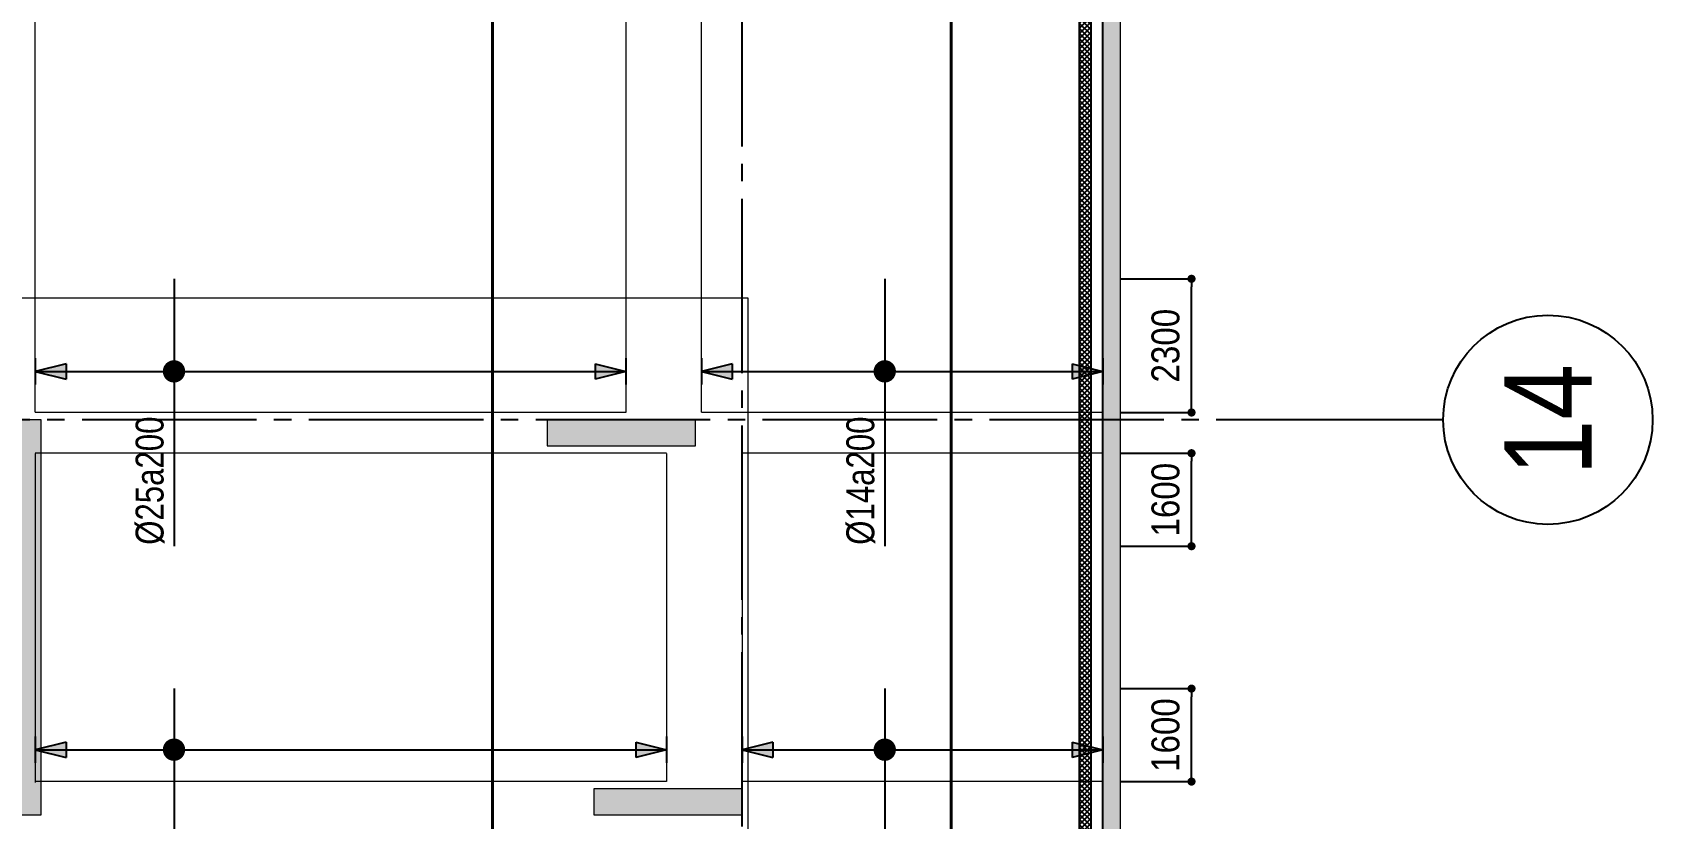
# Model space of a CAD drawing. Header units: millimetres. Extents: x -3819597 to -2591384, y 582389 to 820195.
# Drawn here: x -3345024 to -3317171, y 651969 to 665496 of the extents above; entities that cross this region are included whole.
import ezdxf
from ezdxf.enums import TextEntityAlignment as Align

# ---------------------------------------------------------------- set-up
doc = ezdxf.new("R2010")
doc.units = ezdxf.units.MM
doc.header["$MEASUREMENT"] = 0
for name, pattern in [('CENTER', [2, 1.25, -0.25, 0.25, -0.25]), ('CHG_XX_Cot_Ham 2$0$MB_Luoi truc$0$HTT Hidden 21', [3, 2, -1]), ('CHG_XX_Damsan_Ham 2$0$CHG_XX_Damsan_Ham 2$0$HIDDEN', [0.375, 0.25, -0.125]), ('CHG_XX_Luoi truc$0$MB_Luoi truc$0$Center101', [13, 10, -1, 1, -1]), ('HIDDEN', [0.375, 0.25, -0.125])]:
    doc.linetypes.add(name, pattern=pattern)
doc.layers.get('0').update_dxf_attribs({"lineweight": 9})
doc.layers.get('Defpoints').update_dxf_attribs({"color": 10, "lineweight": 0})
for name, color, linetype in [('02HN. TEXT B', 1, 'Continuous'), ('08HN. SSS X', 6, 'Continuous'), ('12HN. GRID', 1, 'CENTER'), ('CHG_XX_Cot_Ham 2$0$mb_cot tang 1-3$0$Concrete Line', 6, 'Continuous'), ('CHG_XX_Damsan_Ham 2$0$CHG_XX_Damsan_Ham 2$0$MEP-00-GENERAL-35', 2, 'Continuous'), ('CHG_XX_Damsan_Ham 2$0$MEP-00-GENERAL-35', 2, 'Continuous'), ('CHG_XX_Luoi truc$0$Grid', 34, 'Continuous'), ('CHG_XX_Luoi truc$0$Grid Line', 8, 'CHG_XX_Luoi truc$0$MB_Luoi truc$0$Center101'), ('dim', 51, 'Continuous')]:
    doc.layers.add(name, color=color, linetype=linetype)
for name, color, linetype, lineweight in [('CHG_XX_Cot_Ham 2$0$NS-Pier-H2', 150, 'Continuous', 13), ('CHG_XX_Cot_Ham 2$0$NS-Pier-H2 @ 1', 150, 'Continuous', 13), ('CHG_XX_Cot_Ham 2$0$NS-Pier-H2 @ 150', 150, 'Continuous', 13), ("CHG_XX_Damsan_Ham 2$0$CHG_XX_Damsan_Ham 2$0$'S_General_Hidden_1 Thin", 1, 'CHG_XX_Damsan_Ham 2$0$CHG_XX_Damsan_Ham 2$0$HIDDEN', 18), ('CHG_XX_Damsan_Ham 2$0$CHG_XX_Damsan_Ham 2$0$CHG_XX_Damsan_Ham 2$0$Start net bao', 3, 'Continuous', 18), ('CHG_XX_Damsan_Ham 2$0$CHG_XX_Damsan_Ham 2$0$DBAO', 3, 'Continuous', 13), ('CHG_XX_Damsan_Ham 2$0$CHG_XX_Damsan_Ham 2$0$DTE-MEP-H-SLAB TEXT', 3, 'Continuous', 0), ('CHG_XX_Damsan_Ham 2$0$CHG_XX_Damsan_Ham 2$0$mach ngung thi cong', 6, 'Continuous', 13), ('CHG_XX_Damsan_Ham 2$0$CHG_XX_Damsan_Ham 2$0$Start hatch', 8, 'Continuous', 25), ('CHG_XX_Damsan_Ham 2$0$CHG_XX_Damsan_Ham 2$0$Start net bao', 3, 'Continuous', 18), ('CHG_XX_Damsan_Ham 2$0$CHG_XX_Damsan_Ham 2$0$Start vach', 6, 'Continuous', 25), ('CHG_XX_Damsan_Ham 2$0$HATCH', 57, 'Continuous', 9), ('CHG_XX_Damsan_Ham 2$0$mach ngung thi cong', 6, 'Continuous', 13), ('CHG_XX_Damsan_Ham 2$0$Start vach', 6, 'Continuous', 25), ('thep chay suot', 5, 'HIDDEN', 40)]:
    doc.layers.add(name, color=color, linetype=linetype, lineweight=lineweight)
doc.styles.add('[HN042014]STYLE', font='arial.ttf', dxfattribs={"width": 0.8})
doc.styles.add('CHG_XX_Luoi truc$0$MB_Luoi truc$0$Grid A-F$0$VNI-HelveCB', font='VHELVCB_0.TTF')
doc.styles.add('MB_Luoi truc$0$Arial_C', font='arial.ttf', dxfattribs={"width": 0.85})
doc.dimstyles.new('200', dxfattribs={"dimscale": 200, "dimtxt": 2.4, "dimasz": 0.7, "dimexe": 0.0003, "dimexo": 0, "dimgap": 1, "dimtad": 1, "dimdec": 0, "dimzin": 12, "dimdsep": 46, "dimtxsty": 'MB_Luoi truc$0$Arial_C', "dimblk": 'MB_Luoi truc$0$_Dot', "dimcen": 0.5, "dimclrd": 256, "dimclre": 8, "dimclrt": 1, "dimadec": 0, "dimazin": 0, "dimtfac": 1, "dimtdec": 0, "dimtix": 1, "dimtmove": 2, "dimatfit": 3, "dimldrblk": 'MB_Luoi truc$0$HTT Arrow 30', "dimfxl": 1, "dimtolj": 1, "dimtzin": 0, "dimlwe": -1, "dimarcsym": 0})

# ---------------------------------------------------------------- blocks, each defined once
blk = doc.blocks.new('*U417')
at = {"layer": '12HN. GRID', "linetype": 'Continuous'}
h = blk.add_hatch(color=256, dxfattribs=at)
h.dxf.hatch_style = 1
h.paths.add_polyline_path([(-44, 641.6), (44, 641.6), (0, 817.6)])
h = blk.add_hatch(color=256, dxfattribs=at)
h.dxf.hatch_style = 1
h.paths.add_polyline_path([(0, -1249), (44, -1073), (-44, -1073)])
at = {"layer": '08HN. SSS X', "linetype": 'ByBlock', "ltscale": 10}
for p, q in [((-350.6, 0), (2049.5, 0)), ((-350.6, 0), (-350.6, 0)), ((2049.5, 0), (2049.5, 0))]:
    blk.add_line(p, q, dxfattribs=at)
at = {"layer": '12HN. GRID', "linetype": 'Continuous'}
for p, q in [((-75, 817.6), (75, 817.6)), ((-44, 641.6), (0, 817.6)), ((0, 817.6), (0, -1249)), ((0, 817.6), (44, 641.6)), ((-44, 641.6), (44, 641.6)), ((-44, -1073), (44, -1073)), ((-44, -1073), (0, -1249)), ((0, -1249), (44, -1073)), ((-75, -1249), (75, -1249))]:
    blk.add_line(p, q, dxfattribs=at)
at = {"layer": '12HN. GRID', "linetype": 'Continuous', "const_width": 64, "flags": 128}
blk.add_lwpolyline([(-32, 0, -1), (32, 0, -1)], format="xyb", close=True, dxfattribs=at)
at = {"layer": '02HN. TEXT B', "linetype": 'ByBlock', "style": '[HN042014]STYLE', "width": 0.8, "flags": 8}
blk.add_attdef('1', text='', height=160, dxfattribs=at).set_placement((506.8, 140), align=Align.MIDDLE_LEFT)
blk.add_attdef('0', text='', height=160, dxfattribs=at).set_placement((1102.5, 160), align=Align.MIDDLE_CENTER)
at = {"layer": 'Defpoints', "color": 9, "linetype": 'ByBlock', "style": '[HN042014]STYLE', "width": 0.8, "flags": 9}
for tag, p in [('2', (2837.2, 3041.3)), ('3', (2837.2, 2636.5)), ('4', (2837.2, 2231.8)), ('5', (2837.2, 1841.3))]:
    blk.add_attdef(tag, text='', height=250, dxfattribs=at).set_placement(p, align=Align.MIDDLE_CENTER)
blk = doc.blocks.new('MB_Luoi truc$0$_Dot')
at = {"color": 0, "linetype": 'ByBlock', "lineweight": -2}
blk.add_line((-0.5, 0), (-1, 0), dxfattribs=at)
at = {"color": 0, "linetype": 'ByBlock', "const_width": 0.5}
blk.add_lwpolyline([(-0.25, 0, 1), (0.25, 0, 1)], format="xyb", close=True, dxfattribs=at)
blk = doc.blocks.new('*D415')
at = {"layer": 'Defpoints', "color": 0, "ltscale": 1500, "transparency": 16777216}
for p in [(-3326324, 654206), (-3325098, 654206), (-3326324, 652606)]:
    blk.add_point(p, dxfattribs=at)
at = {"layer": 'dim', "color": 8, "ltscale": 1500, "transparency": 16777216}
for p, q in [((-3326324, 654206), (-3325098, 654206)), ((-3326324, 652606), (-3325098, 652606))]:
    blk.add_line(p, q, dxfattribs=at)
at = {"layer": 'dim', "lineweight": -2, "ltscale": 1500, "transparency": 16777216}
blk.add_line((-3325098, 652746), (-3325098, 654066), dxfattribs=at)
at = {"layer": 'dim', "lineweight": -2, "ltscale": 1500, "transparency": 16777216, "xscale": 140, "yscale": 140, "zscale": 140}
for p, rotation in [((-3325098, 654206), 90), ((-3325098, 652606), 270)]:
    blk.add_blockref('MB_Luoi truc$0$_Dot', p, dxfattribs=dict(at, rotation=rotation))
at = {"layer": 'dim', "color": 1, "ltscale": 1500, "transparency": 16777216, "insert": (-3325543, 653406), "char_height": 480, "attachment_point": 5, "rotation": 90, "style": 'MB_Luoi truc$0$Arial_C'}
blk.add_mtext('\\A1;1600', dxfattribs=at)
blk = doc.blocks.new('MB_Luoi truc$0$HTT Arrow 30')
blk.add_hatch(color=256).paths.add_polyline_path([(-2.5, 0.375), (-2.5, -0.375), (0, 0)])
at = {"color": 0, "linetype": 'ByBlock', "lineweight": -2}
for p, q in [((0, 0), (-2.5, 0.375)), ((-2.5, -0.375), (-2.5, 0.375)), ((0, 0), (-2.5, -0.375))]:
    blk.add_line(p, q, dxfattribs=at)
blk = doc.blocks.new('*U421')
at = {"layer": '12HN. GRID', "linetype": 'Continuous'}
h = blk.add_hatch(color=256, dxfattribs=at)
h.dxf.hatch_style = 1
h.paths.add_polyline_path([(-44, 875), (44, 875), (0, 1051)])
h = blk.add_hatch(color=256, dxfattribs=at)
h.dxf.hatch_style = 1
h.paths.add_polyline_path([(0, -1249), (44, -1073), (-44, -1073)])
at = {"layer": '08HN. SSS X', "linetype": 'ByBlock', "ltscale": 10}
for p, q in [((-530.9, 0), (1002.4, 0)), ((-530.9, 0), (-530.9, 0)), ((1002.4, 0), (1002.4, 0))]:
    blk.add_line(p, q, dxfattribs=at)
at = {"layer": '12HN. GRID', "linetype": 'Continuous'}
for p, q in [((-75, 1051), (75, 1051)), ((-44, 875), (0, 1051)), ((0, 1051), (0, -1249)), ((0, 1051), (44, 875)), ((-44, 875), (44, 875)), ((-44, -1073), (44, -1073)), ((-44, -1073), (0, -1249)), ((0, -1249), (44, -1073)), ((-75, -1249), (75, -1249))]:
    blk.add_line(p, q, dxfattribs=at)
at = {"layer": '12HN. GRID', "linetype": 'Continuous', "const_width": 64, "flags": 128}
blk.add_lwpolyline([(-32, 0, -1), (32, 0, -1)], format="xyb", close=True, dxfattribs=at)
at = {"layer": '02HN. TEXT B', "linetype": 'ByBlock', "style": '[HN042014]STYLE', "width": 0.8, "flags": 8}
blk.add_attdef('1', text='', height=160, dxfattribs=at).set_placement((260.1, 140), align=Align.MIDDLE_LEFT)
blk.add_attdef('0', text='', height=160, dxfattribs=at).set_placement((1102.5, 160), align=Align.MIDDLE_CENTER)
at = {"layer": 'Defpoints', "color": 9, "linetype": 'ByBlock', "style": '[HN042014]STYLE', "width": 0.8, "flags": 9}
for tag, p in [('2', (2890.2, 3041.3)), ('3', (2890.2, 2636.5)), ('4', (2890.2, 2231.8)), ('5', (2890.2, 1841.3))]:
    blk.add_attdef(tag, text='', height=250, dxfattribs=at).set_placement(p, align=Align.MIDDLE_CENTER)
blk = doc.blocks.new('*D425')
at = {"layer": 'Defpoints', "color": 0, "ltscale": 1500, "transparency": 16777216}
for p in [(-3326324, 658256), (-3325098, 658256), (-3326324, 656656)]:
    blk.add_point(p, dxfattribs=at)
at = {"layer": 'dim', "color": 8, "ltscale": 1500, "transparency": 16777216}
for p, q in [((-3326324, 658256), (-3325098, 658256)), ((-3326324, 656656), (-3325098, 656656))]:
    blk.add_line(p, q, dxfattribs=at)
at = {"layer": 'dim', "lineweight": -2, "ltscale": 1500, "transparency": 16777216}
blk.add_line((-3325098, 656796), (-3325098, 658116), dxfattribs=at)
at = {"layer": 'dim', "lineweight": -2, "ltscale": 1500, "transparency": 16777216, "xscale": 140, "yscale": 140, "zscale": 140}
for p, rotation in [((-3325098, 658256), 90), ((-3325098, 656656), 270)]:
    blk.add_blockref('MB_Luoi truc$0$_Dot', p, dxfattribs=dict(at, rotation=rotation))
at = {"layer": 'dim', "color": 1, "ltscale": 1500, "transparency": 16777216, "insert": (-3325543, 657456), "char_height": 480, "attachment_point": 5, "rotation": 90, "style": 'MB_Luoi truc$0$Arial_C'}
blk.add_mtext('\\A1;1600', dxfattribs=at)
blk = doc.blocks.new('*D426')
at = {"layer": 'Defpoints', "color": 0, "ltscale": 1500, "transparency": 16777216}
for p in [(-3326324, 661256), (-3325098, 661256), (-3326324, 658956)]:
    blk.add_point(p, dxfattribs=at)
at = {"layer": 'dim', "color": 8, "ltscale": 1500, "transparency": 16777216}
for p, q in [((-3326324, 661256), (-3325098, 661256)), ((-3326324, 658956), (-3325098, 658956))]:
    blk.add_line(p, q, dxfattribs=at)
at = {"layer": 'dim', "lineweight": -2, "ltscale": 1500, "transparency": 16777216}
blk.add_line((-3325098, 659096), (-3325098, 661116), dxfattribs=at)
at = {"layer": 'dim', "lineweight": -2, "ltscale": 1500, "transparency": 16777216, "xscale": 140, "yscale": 140, "zscale": 140}
for p, rotation in [((-3325098, 661256), 90), ((-3325098, 658956), 270)]:
    blk.add_blockref('MB_Luoi truc$0$_Dot', p, dxfattribs=dict(at, rotation=rotation))
at = {"layer": 'dim', "color": 1, "ltscale": 1500, "transparency": 16777216, "insert": (-3325543, 660106), "char_height": 480, "attachment_point": 5, "rotation": 90, "style": 'MB_Luoi truc$0$Arial_C'}
blk.add_mtext('\\A1;2300', dxfattribs=at)
blk = doc.blocks.new('*U487')
at = {"layer": '12HN. GRID', "linetype": 'Continuous'}
h = blk.add_hatch(color=256, dxfattribs=at)
h.dxf.hatch_style = 1
h.paths.add_polyline_path([(-44, 618.8), (44, 618.8), (0, 794.8)])
h = blk.add_hatch(color=256, dxfattribs=at)
h.dxf.hatch_style = 1
h.paths.add_polyline_path([(0, -2821.9), (44, -2645.9), (-44, -2645.9)])
at = {"layer": '08HN. SSS X', "linetype": 'ByBlock', "ltscale": 10}
for p, q in [((-350.6, 0), (2049.5, 0)), ((-350.6, 0), (-350.6, 0)), ((2049.5, 0), (2049.5, 0))]:
    blk.add_line(p, q, dxfattribs=at)
at = {"layer": '12HN. GRID', "linetype": 'Continuous'}
for p, q in [((-75, 794.8), (75, 794.8)), ((-44, 618.8), (0, 794.8)), ((0, 794.8), (0, -2821.9)), ((0, 794.8), (44, 618.8)), ((-44, 618.8), (44, 618.8)), ((-44, -2645.9), (44, -2645.9)), ((-44, -2645.9), (0, -2821.9)), ((0, -2821.9), (44, -2645.9)), ((-75, -2821.9), (75, -2821.9))]:
    blk.add_line(p, q, dxfattribs=at)
at = {"layer": '12HN. GRID', "linetype": 'Continuous', "const_width": 64, "flags": 128}
blk.add_lwpolyline([(-32, 0, -1), (32, 0, -1)], format="xyb", close=True, dxfattribs=at)
at = {"layer": '02HN. TEXT B', "linetype": 'ByBlock', "style": '[HN042014]STYLE', "width": 0.8, "flags": 8}
blk.add_attdef('1', text='', height=160, dxfattribs=at).set_placement((506.8, 140), align=Align.MIDDLE_LEFT)
blk.add_attdef('0', text='', height=160, dxfattribs=at).set_placement((1102.5, 160), align=Align.MIDDLE_CENTER)
at = {"layer": 'Defpoints', "color": 9, "linetype": 'ByBlock', "style": '[HN042014]STYLE', "width": 0.8, "flags": 9}
for tag, p in [('2', (2837.2, 2610.6)), ('3', (2837.2, 2205.8)), ('4', (2837.2, 1801.1)), ('5', (2837.2, 1410.6))]:
    blk.add_attdef(tag, text='', height=250, dxfattribs=at).set_placement(p, align=Align.MIDDLE_CENTER)
blk = doc.blocks.new('*U486')
at = {"layer": '12HN. GRID', "linetype": 'Continuous'}
h = blk.add_hatch(color=256, dxfattribs=at)
h.dxf.hatch_style = 1
h.paths.add_polyline_path([(-44, 618.8), (44, 618.8), (0, 794.8)])
h = blk.add_hatch(color=256, dxfattribs=at)
h.dxf.hatch_style = 1
h.paths.add_polyline_path([(0, -2588.5), (44, -2412.5), (-44, -2412.5)])
at = {"layer": '08HN. SSS X', "linetype": 'ByBlock', "ltscale": 10}
for p, q in [((-530.9, 0), (1002.4, 0)), ((-530.9, 0), (-530.9, 0)), ((1002.4, 0), (1002.4, 0))]:
    blk.add_line(p, q, dxfattribs=at)
at = {"layer": '12HN. GRID', "linetype": 'Continuous'}
for p, q in [((-75, 794.8), (75, 794.8)), ((-44, 618.8), (0, 794.8)), ((0, 794.8), (0, -2588.5)), ((0, 794.8), (44, 618.8)), ((-44, 618.8), (44, 618.8)), ((-44, -2412.5), (44, -2412.5)), ((-44, -2412.5), (0, -2588.5)), ((0, -2588.5), (44, -2412.5)), ((-75, -2588.5), (75, -2588.5))]:
    blk.add_line(p, q, dxfattribs=at)
at = {"layer": '12HN. GRID', "linetype": 'Continuous', "const_width": 64, "flags": 128}
blk.add_lwpolyline([(-32, 0, -1), (32, 0, -1)], format="xyb", close=True, dxfattribs=at)
at = {"layer": '02HN. TEXT B', "linetype": 'ByBlock', "style": '[HN042014]STYLE', "width": 0.8, "flags": 8}
blk.add_attdef('1', text='', height=160, dxfattribs=at).set_placement((260.1, 140), align=Align.MIDDLE_LEFT)
blk.add_attdef('0', text='', height=160, dxfattribs=at).set_placement((1102.5, 160), align=Align.MIDDLE_CENTER)
at = {"layer": 'Defpoints', "color": 9, "linetype": 'ByBlock', "style": '[HN042014]STYLE', "width": 0.8, "flags": 9}
for tag, p in [('2', (2890.2, 2610.6)), ('3', (2890.2, 2205.8)), ('4', (2890.2, 1801.1)), ('5', (2890.2, 1410.6))]:
    blk.add_attdef(tag, text='', height=250, dxfattribs=at).set_placement(p, align=Align.MIDDLE_CENTER)
blk = doc.blocks.new('*U1035')
at = {"layer": 'CHG_XX_Cot_Ham 2$0$NS-Pier-H2 @ 1'}
h = blk.add_hatch(color=256, dxfattribs=at)
h.dxf.hatch_style = 1
h.paths.add_polyline_path([(450, 0), (0, 0), (0, -2550), (450, -2550)])
at = {"layer": 'CHG_XX_Cot_Ham 2$0$NS-Pier-H2 @ 150'}
h = blk.add_hatch(color=256, dxfattribs=at)
h.dxf.hatch_style = 1
h.paths.add_polyline_path([(450, 0), (0, 0), (0, -2550), (450, -2550)])
blk = doc.blocks.new('CHG_XX_Cot_Ham 2$0$Block A_C450x2250')
at = {"layer": 'CHG_XX_Cot_Ham 2$0$NS-Pier-H2'}
blk.add_lwpolyline([(450, -2550), (0, -2550), (0, 0), (450, 0)], close=True, dxfattribs=at)
blk.add_blockref('*U1035', (0, 0), dxfattribs=at)
blk = doc.blocks.new('CHG_XX_Cot_Ham 2$0$300x6800')
at = {"layer": 'CHG_XX_Cot_Ham 2$0$NS-Pier-H2'}
h = blk.add_hatch(color=256, dxfattribs=at)
h.dxf.hatch_style = 1
h.paths.add_polyline_path([(300, 0), (-100, 0), (-100, -6800), (300, -6800)])
blk.add_lwpolyline([(300, 0), (-100, 0), (-100, -6800), (300, -6800)], close=True, dxfattribs=at)
blk = doc.blocks.new('*U1029')
at = {"layer": 'CHG_XX_Luoi truc$0$Grid Line'}
blk.add_line((0, 0), (0, 608), dxfattribs=at)
at = {"layer": 'CHG_XX_Luoi truc$0$Grid', "lineweight": -2, "style": 'CHG_XX_Luoi truc$0$MB_Luoi truc$0$Grid A-F$0$VNI-HelveCB'}
for tag, p in [('GRIDSUB', (0, 617)), ('GRID', (0, -9))]:
    blk.add_attdef(tag, text='', height=5, dxfattribs=at).set_placement(p, align=Align.MIDDLE)
blk = doc.blocks.new('*U1031')
at = {"layer": 'CHG_XX_Luoi truc$0$Grid', "lineweight": -2}
blk.add_line((0, -3), (0, 0), dxfattribs=at)
blk.add_circle((0, -9), 6, dxfattribs=at)
at = {"layer": 'CHG_XX_Luoi truc$0$Grid Line'}
blk.add_line((0, 0), (0, 438), dxfattribs=at)
at = {"layer": 'CHG_XX_Luoi truc$0$Grid', "lineweight": -2, "style": 'CHG_XX_Luoi truc$0$MB_Luoi truc$0$Grid A-F$0$VNI-HelveCB'}
for tag, p in [('GRIDSUB', (0, 447)), ('GRID', (0, -9))]:
    blk.add_attdef(tag, text='', height=5, dxfattribs=at).set_placement(p, align=Align.MIDDLE)
blk = doc.blocks.new('CHG_XX_Luoi truc')
at = {"layer": 'CHG_XX_Luoi truc$0$Grid', "xscale": 300, "yscale": 300, "zscale": 300}
blk.add_blockref('*U1029', (99550, -12747), dxfattribs=at)
at = {"layer": 'CHG_XX_Luoi truc$0$Grid'}
ref = blk.add_blockref('*U1031', (110703, 48850), dxfattribs=dict(at, xscale=300.0000000000013, yscale=300.0000000000013, zscale=300.0000000000013, rotation=90))
ref.add_attrib('GRID', '14', dxfattribs={"lineweight": -2, "height": 1500, "rotation": 90, "style": 'CHG_XX_Luoi truc$0$MB_Luoi truc$0$Grid A-F$0$VNI-HelveCB'}).set_placement((113403, 48850), align=Align.MIDDLE)
blk = doc.blocks.new('CHG_XX_Cot_Ham 2')
at = {"layer": 'CHG_XX_Cot_Ham 2$0$NS-Pier-H2'}
h = blk.add_hatch(color=256, dxfattribs=at)
h.dxf.hatch_style = 1
h.paths.add_polyline_path([(99639.2, 163400), (-10900, 163400), (-10900, 85450), (-300, 85450), (-300, 84050), (32350, 84050), (32350, -9000), (103575.5, -9000), (106050, -6022), (106050, 158254.3)])
h.paths.add_polyline_path([(99533.7, 163100), (105750, 158110.4), (105750, 90450), (105650, 90450), (105750, 90450), (105750, 13850), (105750, 13722.3), (105750, -5913.6), (103434.7, -8700), (93599.8, -8700), (93299.8, -8700), (32650, -8700), (32650, 84350), (0, 84350), (0, 85750), (-10600, 85750), (-10600, 163100), (93600, 163100)], flags=16)
for p, q in [((106050, 158254.3), (106050, -6022)), ((105750, 90450), (105750, 13850))]:
    blk.add_line(p, q, dxfattribs=at)
at = {"layer": 'CHG_XX_Cot_Ham 2$0$NS-Pier-H2', "linetype": 'CHG_XX_Cot_Ham 2$0$MB_Luoi truc$0$HTT Hidden 21'}
blk.add_lwpolyline([(99639.2, 163400), (106050, 158254.3), (106050, -6022), (103575.5, -9000), (32350, -9000), (32350, 84050), (-300, 84050), (-300, 85450), (-10900, 85450), (-10900, 163400)], close=True, dxfattribs=at)
at = {"layer": 'CHG_XX_Cot_Ham 2$0$mb_cot tang 1-3$0$Concrete Line'}
blk.add_blockref('CHG_XX_Cot_Ham 2$0$300x6800', (87200, 48850), dxfattribs=at)
at = {"layer": 'CHG_XX_Cot_Ham 2$0$NS-Pier-H2'}
blk.add_blockref('CHG_XX_Luoi truc', (0, 0), dxfattribs=at)
at = {"layer": 'CHG_XX_Cot_Ham 2$0$NS-Pier-H2', "xscale": -1, "rotation": 90}
for p in [(96200, 48850), (97000, 42500)]:
    blk.add_blockref('CHG_XX_Cot_Ham 2$0$Block A_C450x2250', p, dxfattribs=at)
blk = doc.blocks.new('CHG_XX_Damsan_Ham 2$0$CHG_XX_Damsan_Ham 2$0$sdfsgdh')
at = {"layer": 'CHG_XX_Damsan_Ham 2$0$CHG_XX_Damsan_Ham 2$0$Start hatch', "ltscale": 0.5}
h = blk.add_hatch(dxfattribs=at)
h.set_pattern_fill('ANSI37', color=256, scale=500)
h.paths.add_polyline_path([(116250, -84800), (116050, -84800), (116050, -123126), (116250, -123126)])
at = {"layer": 'CHG_XX_Damsan_Ham 2$0$CHG_XX_Damsan_Ham 2$0$MEP-00-GENERAL-35'}
for points in [[(116250, -123126), (116250, -84800)], [(116050, -122926), (116050, -85000)]]:
    blk.add_lwpolyline(points, dxfattribs=at)
at = {"layer": 'CHG_XX_Damsan_Ham 2$0$MEP-00-GENERAL-35'}
for points in [[(116250, -123126), (116250, -84800), (103800, -84800)], [(116050, -122926), (116050, -84800)]]:
    blk.add_lwpolyline(points, dxfattribs=at)
blk = doc.blocks.new('CHG_XX_Damsan_Ham 2', base_point=(3089256, -609981))
at = {"layer": "CHG_XX_Damsan_Ham 2$0$CHG_XX_Damsan_Ham 2$0$'S_General_Hidden_1 Thin", "ltscale": 10}
for p, q in [((87400, 48975), (87400, 57750)), ((97550, 57750), (97550, 48975)), ((98850, 48975), (98850, 57750)), ((97550, 48975), (87400, 48975)), ((105750, 48975), (98850, 48975)), ((98250, 48275), (87400, 48275)), ((87400, 48275), (87400, 42606)), ((98250, 48275), (98250, 42625)), ((105750, 48275), (99550, 48275)), ((99550, 48275), (99550, 42625)), ((98250, 42625), (87400, 42625)), ((105750, 42625), (99550, 42625))]:
    blk.add_line(p, q, dxfattribs=at)
at = {"layer": 'CHG_XX_Damsan_Ham 2$0$CHG_XX_Damsan_Ham 2$0$CHG_XX_Damsan_Ham 2$0$Start net bao'}
for points in [[(-10900, 163400), (99639, 163400), (106050, 158250), (106050, -6022), (103576, -9000), (32350, -9000), (32350, 84050), (-300, 84050)], [(105750, 90450), (105750, 48850)], [(105750, 48850), (105750, 48850), (105750, 27450), (105750, 27450)]]:
    blk.add_lwpolyline(points, dxfattribs=at)
at = {"layer": 'CHG_XX_Damsan_Ham 2$0$CHG_XX_Damsan_Ham 2$0$mach ngung thi cong'}
blk.add_lwpolyline([(38000, 23700), (75851, 23700), (75851, 50950), (99650, 50950), (99650, -100), (38000, -100)], close=True, dxfattribs=at)
at = {"layer": 'CHG_XX_Damsan_Ham 2$0$CHG_XX_Damsan_Ham 2$0$Start net bao'}
for points in [[(-10900, 163400), (99639, 163400), (106050, 158250), (106050, -6022), (103576, -9000), (32350, -9000), (32350, 84050), (-300, 84050)], [(105750, 90450), (105750, 48850)], [(105750, 48850), (105750, 48850), (105750, 27450), (105750, 27450)]]:
    blk.add_lwpolyline(points, dxfattribs=at)
at = {"layer": 'CHG_XX_Damsan_Ham 2$0$CHG_XX_Damsan_Ham 2$0$Start vach'}
blk.add_lwpolyline([(105750, 12350), (105750, 156610)], dxfattribs=at)
at = {"layer": 'CHG_XX_Damsan_Ham 2$0$mach ngung thi cong'}
blk.add_lwpolyline([(38000, 23900), (75549, 23900), (75549, 50950), (99650, 50950), (99650, -100), (38000, -100)], close=True, dxfattribs=at)
at = {"layer": 'CHG_XX_Damsan_Ham 2$0$Start vach'}
blk.add_lwpolyline([(105750, 12350), (105750, 156610)], dxfattribs=at)
at = {"layer": 'CHG_XX_Damsan_Ham 2$0$CHG_XX_Damsan_Ham 2$0$DBAO'}
blk.add_blockref('CHG_XX_Cot_Ham 2', (0, 0), dxfattribs=at)
at = {"layer": 'CHG_XX_Damsan_Ham 2$0$CHG_XX_Damsan_Ham 2$0$DTE-MEP-H-SLAB TEXT'}
blk.add_blockref('CHG_XX_Damsan_Ham 2$0$CHG_XX_Damsan_Ham 2$0$sdfsgdh', (-10700, 160900), dxfattribs=at)
at = {"layer": 'CHG_XX_Damsan_Ham 2$0$HATCH'}
blk.add_blockref('CHG_XX_Cot_Ham 2', (0, 0), dxfattribs=at)
blk = doc.blocks.new('*U867')
at = {"layer": 'thep chay suot', "linetype": 'HIDDEN', "ltscale": 10}
blk.add_line((-26333.4, 0), (31133.2, 0), dxfattribs=at)
at = {"layer": '02HN. TEXT B', "linetype": 'ByBlock', "style": '[HN042014]STYLE', "width": 0.8, "flags": 8}
blk.add_attdef('1', text='', height=160, dxfattribs=at).set_placement((-814.5, 134.4), align=Align.MIDDLE_LEFT)
blk.add_attdef('0', text='', height=160, dxfattribs=at).set_placement((-351.3, 10.6), align=Align.MIDDLE_CENTER)
at = {"layer": 'Defpoints', "color": 9, "linetype": 'ByBlock', "style": '[HN042014]STYLE', "width": 0.8, "flags": 9}
for tag, p in [('2', (27456.6, 1373.3)), ('3', (27456.6, 968.5)), ('4', (27456.6, 563.8)), ('5', (27456.6, 173.3))]:
    blk.add_attdef(tag, text='', height=250, dxfattribs=at).set_placement(p, align=Align.MIDDLE_CENTER)
blk = doc.blocks.new('*U868')
at = {"layer": 'thep chay suot', "linetype": 'HIDDEN', "ltscale": 10}
blk.add_line((-26333.4, 0), (30169.5, 0), dxfattribs=at)
at = {"layer": '02HN. TEXT B', "linetype": 'ByBlock', "style": '[HN042014]STYLE', "width": 0.8, "flags": 8}
blk.add_attdef('1', text='', height=160, dxfattribs=at).set_placement((-814.5, 134.4), align=Align.MIDDLE_LEFT)
blk.add_attdef('0', text='', height=160, dxfattribs=at).set_placement((-351.3, 10.6), align=Align.MIDDLE_CENTER)
at = {"layer": 'Defpoints', "color": 9, "linetype": 'ByBlock', "style": '[HN042014]STYLE', "width": 0.8, "flags": 9}
for tag, p in [('2', (27456.6, 1373.3)), ('3', (27456.6, 968.5)), ('4', (27456.6, 563.8)), ('5', (27456.6, 173.3))]:
    blk.add_attdef(tag, text='', height=250, dxfattribs=at).set_placement(p, align=Align.MIDDLE_CENTER)

msp = doc.modelspace()

# ---------------------------------------------------------------- block references
at = {"layer": '08HN. SSS X', "linetype": 'Continuous'}
ref = msp.add_blockref('*U486', (-3342589.9, 659663.4), dxfattribs=dict(at, xscale=-3, yscale=3, zscale=3, rotation=90))
ref.add_attrib('1', '%%c25a200', dxfattribs={"layer": '02HN. TEXT B', "linetype": 'ByBlock', "height": 480, "rotation": 90, "style": '[HN042014]STYLE', "width": 0.8}).set_placement((-3343009.9, 656679.7), align=Align.MIDDLE_LEFT)
ref = msp.add_blockref('*U421', (-3330371.4, 659663.4), dxfattribs=dict(at, xscale=-3, yscale=3, zscale=3, rotation=90))
ref.add_attrib('1', '%%c14a200', dxfattribs={"layer": '02HN. TEXT B', "linetype": 'ByBlock', "height": 480, "rotation": 90, "style": '[HN042014]STYLE', "width": 0.8}).set_placement((-3330791.4, 656679.7), align=Align.MIDDLE_LEFT)
ref = msp.add_blockref('*U487', (-3342589.9, 653154.4), dxfattribs=dict(at, xscale=-3, yscale=3, zscale=3, rotation=90))
ref.add_attrib('1', '%%c25a200', dxfattribs={"layer": '02HN. TEXT B', "linetype": 'ByBlock', "height": 480, "rotation": 90, "style": '[HN042014]STYLE', "width": 0.8}).set_placement((-3343009.9, 649430.5), align=Align.MIDDLE_LEFT)
ref = msp.add_blockref('*U417', (-3330371.4, 653154.4), dxfattribs=dict(at, xscale=-3, yscale=3, zscale=3, rotation=90))
ref.add_attrib('1', '%%c14a200', dxfattribs={"layer": '02HN. TEXT B', "linetype": 'ByBlock', "height": 480, "rotation": 90, "style": '[HN042014]STYLE', "width": 0.8}).set_placement((-3330791.4, 649430.5), align=Align.MIDDLE_LEFT)
at = {"layer": 'dim', "ltscale": 1500}
msp.add_blockref('CHG_XX_Damsan_Ham 2', (-343118.3, 0), dxfattribs=at)
at = {"layer": 'thep chay suot', "xscale": 3, "yscale": 3, "zscale": 3, "rotation": 90}
for name, p in [('*U867', (-3337112, 679981.3)), ('*U868', (-3329227.9, 679981.3))]:
    msp.add_blockref(name, p, dxfattribs=at)

# ---------------------------------------------------------------- dimensions: what is measured, and where the dimension line sits
at = {"layer": 'dim', "ltscale": 1500}
for base, p1, p2, picture, middle in [((-3325097.6, 661256.2), (-3326324.3, 658956), (-3326324.3, 661256.2), '*D426', (-3325542.8, 660106.1)), ((-3325097.6, 658256), (-3326324.3, 656656.2), (-3326324.3, 658256), '*D425', (-3325542.7, 657456.1)), ((-3325097.6, 654206.2), (-3326324.3, 652606), (-3326324.3, 654206.2), '*D415', (-3325542.7, 653406.1))]:
    dim = msp.add_linear_dim(base=base, p1=p1, p2=p2, angle=90, dimstyle='200', override={"dimfxl": 8, "dimfxlon": 1, "dimarcsym": 1}, dxfattribs=at)
    dim.commit()
    dim.dimension.update_dxf_attribs({"geometry": picture, "text_midpoint": middle})

doc.saveas('drawing.dxf')
